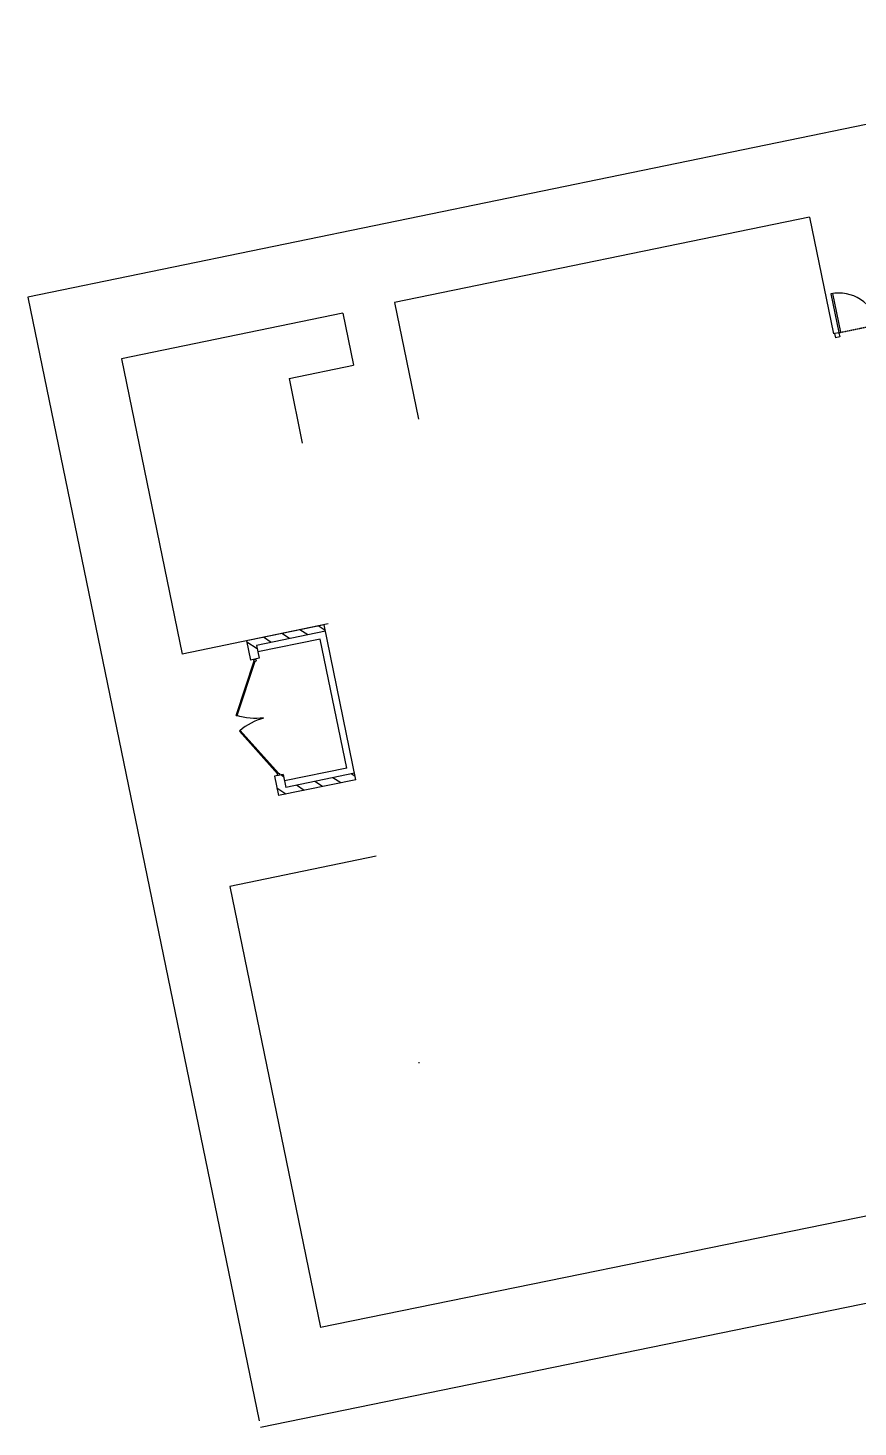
# Model space of a CAD drawing. Header units: inches. Extents: x 69196038 to 69200311, y 27680659 to 27683380.
# Drawn here: x 69196038 to 69196795, y 27680659 to 27681932 of the extents above; entities that cross this region are included whole.
import ezdxf
from ezdxf.enums import TextEntityAlignment as Align

# ---------------------------------------------------------------- set-up
doc = ezdxf.new("R2010")
doc.units = ezdxf.units.IN
doc.header["$MEASUREMENT"] = 0
doc.linetypes.add('DASHED2', pattern=[0.375, 0.25, -0.125])
doc.layers.get('0').update_dxf_attribs({"linetype": 'CONTINUOUS'})
for name, color, linetype in [('A-DOOR', 2, 'CONTINUOUS'), ('A-ROOF', 2, 'CONTINUOUS'), ('A-SITE', 3, 'CONTINUOUS'), ('A-WALL', 5, 'CONTINUOUS')]:
    doc.layers.add(name, color=color, linetype=linetype)
doc.styles.add('Annotative', font='arial.ttf')

# ---------------------------------------------------------------- blocks, each defined once
blk = doc.blocks.new('ADO002')
for p, q in [((-0.5, 1), (-0.5, 0)), ((-0.451, 1), (-0.5, 1)), ((-0.451, 0), (-0.451, 1)), ((-0.5, 0), (-0.451, 0))]:
    blk.add_line(p, q)
blk.add_arc((-0.5, 0), 1, 0, 90)
at = {"style": 'Annotative', "flags": 1}
blk.add_attdef('SILLHT', text='', height=0.1, dxfattribs=at).set_placement((0, 0), align=Align.MIDDLE)

msp = doc.modelspace()

# ---------------------------------------------------------------- linework, layer by layer
at = {"layer": 'A-ROOF', "linetype": 'DASHED2'}
msp.add_line((69196776.1, 27681654.7), (69196866.2, 27681673.3), dxfattribs=at)
at = {"layer": 'A-SITE', "linetype": 'Continuous'}
for p, q in [((69197229.5, 27681932.3), (69196038.4, 27681687.2)), ((69196750.3, 27681760.2), (69196372.3, 27681682.4)), ((69196750.3, 27681760.2), (69196772.2, 27681653.9)), ((69196038.4, 27681687.2), (69196248.9, 27680664.3)), ((69196325.2, 27681672.7), (69196123.5, 27681631.2)), ((69196325.2, 27681672.7), (69196335, 27681625.2)), ((69196372.3, 27681682.4), (69196394.1, 27681576.1)), ((69196123.5, 27681631.2), (69196178.8, 27681362.3)), ((69196276.3, 27681613.1), (69196335, 27681625.2)), ((69196276.3, 27681613.1), (69196288.3, 27681554.4)), ((69196312, 27681389.8), (69196178.8, 27681362.3)), ((69196308.1, 27681388.9), (69196240.5, 27681375)), ((69196309.3, 27681383.1), (69196246.6, 27681370.2)), ((69196276.7, 27681376.4), (69196269.6, 27681381)), ((69196293.3, 27681379.8), (69196286.2, 27681384.4)), ((69196309.2, 27681383.7), (69196302.8, 27681387.9)), ((69196337.1, 27681247.9), (69196308.1, 27681388.9)), ((69196237.6, 27681374.4), (69196241.2, 27681356.8)), ((69196247.3, 27681367), (69196237.8, 27681373.2)), ((69196246.6, 27681370.2), (69196249, 27681358.4)), ((69196304.6, 27681376), (69196247.8, 27681364.3)), ((69196260.1, 27681372.9), (69196253, 27681377.6)), ((69196328.8, 27681258.4), (69196304.6, 27681376)), ((69196228.1, 27681306.5), (69196244.6, 27681356)), ((69196229.1, 27681306.2), (69196245.5, 27681355.7)), ((69196249, 27681358.4), (69196241.2, 27681356.8)), ((69196228.1, 27681306.5), (69196229.1, 27681306.2)), ((69196231.1, 27681292.1), (69196231.8, 27681292.8)), ((69196265.7, 27681253.1), (69196231.1, 27681292.1)), ((69196266.5, 27681253.8), (69196231.8, 27681292.8)), ((69196270.8, 27681252.6), (69196263, 27681251)), ((69196270.8, 27681252.6), (69196273.2, 27681240.9)), ((69196328.8, 27681258.4), (69196272, 27681246.8)), ((69196335.9, 27681253.8), (69196273.2, 27681240.9)), ((69196336.5, 27681250.7), (69196332.8, 27681253.2)), ((69196263, 27681251), (69196266.6, 27681233.4)), ((69196273.4, 27681234.8), (69196265.2, 27681240.2)), ((69196337.1, 27681247.9), (69196266.6, 27681233.4)), ((69196271.2, 27681250.6), (69196268.8, 27681252.2)), ((69196290.1, 27681238.2), (69196283, 27681242.9)), ((69196306.7, 27681241.6), (69196299.6, 27681246.3)), ((69196323.3, 27681245.1), (69196316.2, 27681249.7)), ((69196355.5, 27681178.2), (69196222.3, 27681150.8)), ((69196222.3, 27681150.8), (69196305, 27680749.3)), ((69196304.9, 27680749.4), (69197108.3, 27680913.5)), ((69196250.1, 27680658.5), (69197124, 27680837.1))]:
    msp.add_line(p, q, dxfattribs=at)
for centre in [(69196245.3, 27681356.6), (69196266.7, 27681252.8)]:
    msp.add_circle(centre, 1, dxfattribs=at)
at = {"layer": 'A-SITE', "linetype": 'Continuous', "extrusion": (0, 0, -1)}
msp.add_arc((-69196245.3, 27681356.6), 53, 261.6179, 288.371, dxfattribs=at)
at = {"layer": 'A-SITE', "linetype": 'Continuous'}
msp.add_arc((69196266.7, 27681252.8), 53, 104.8737, 131.6268, dxfattribs=at)
at = {"layer": 'A-WALL'}
for p, q in [((69196777.1, 27681654.9), (69196773.2, 27681654.1)), ((69196773.2, 27681654.1), (69196774, 27681650.2)), ((69196777.9, 27681651), (69196774, 27681650.2)), ((69196777.1, 27681654.9), (69196777.9, 27681651))]:
    msp.add_line(p, q, dxfattribs=at)
at = {"layer": 'A-WALL', "linetype": 'Continuous'}
msp.add_line((69196394.2, 27680990.3), (69196395.2, 27680990.5), dxfattribs=at)
msp.add_line((69196394.2, 27680990.3), (69196395.2, 27680990.5), dxfattribs=at)

# ---------------------------------------------------------------- block references
at = {"layer": 'A-DOOR', "xscale": 36.00000000000159, "yscale": 36.00000000000159, "zscale": 84, "rotation": 11.62781824828581}
msp.add_blockref('ADO002', (69196794.7, 27681658.6), dxfattribs=at)

doc.saveas('drawing.dxf')
